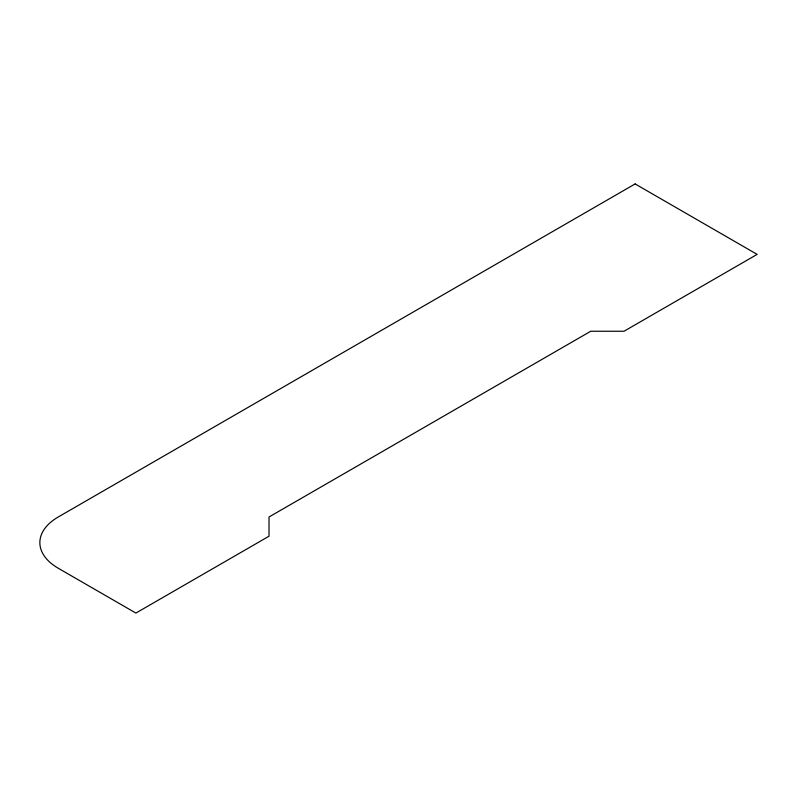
<?xml version="1.0" encoding="UTF-8"?>
<svg xmlns="http://www.w3.org/2000/svg" width="797" height="797" viewBox="0 0 797 797"><rect width="100%" height="100%" fill="white"/><g stroke="black" fill="none" stroke-linecap="round" stroke-linejoin="round"><path stroke-width="1.2" d="M635.119 183.928L58.231 516.994A62.754 36.234 0 0 0 58.231 568.231L135.888 613.072L269.017 536.212L269.017 516.994L590.736 331.243L624.021 331.243L757.15 254.382L635.119 183.928"/></g></svg>
